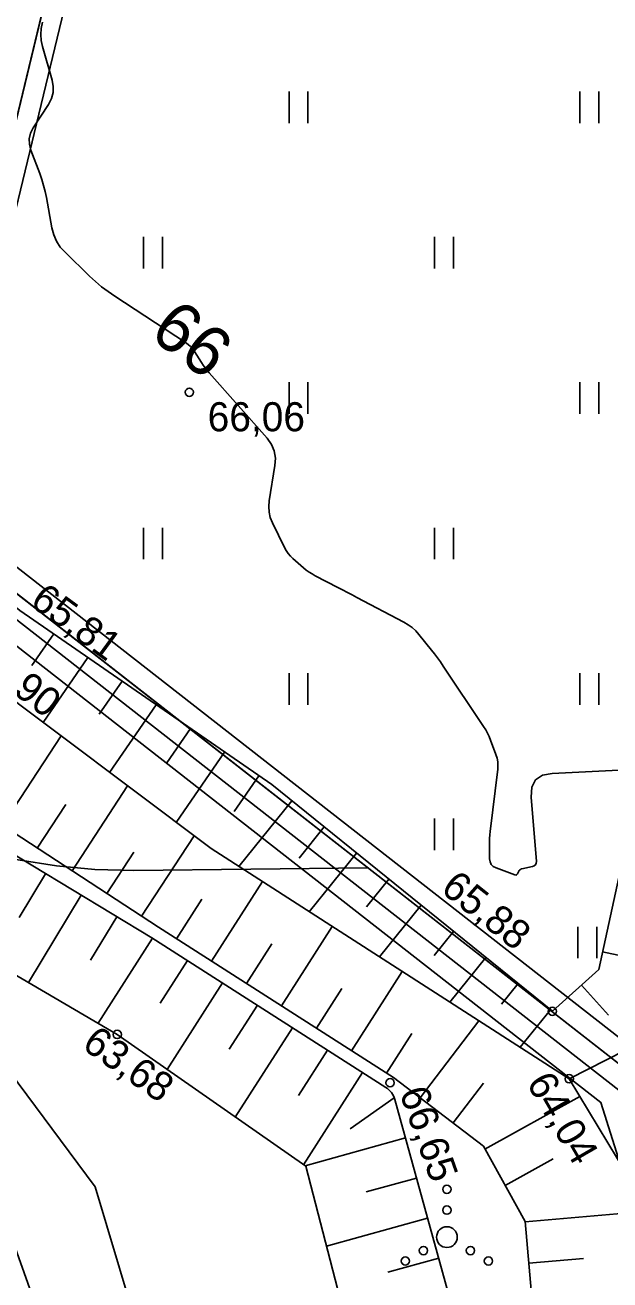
# Model space of a CAD drawing. Extents: x 549189 to 550572, y 6537784 to 6538714.
# Drawn here: x 549563.8 to 549592, y 6538342.6 to 6538403 of the extents above; entities that cross this region are included whole.
import ezdxf

# ---------------------------------------------------------------- set-up
doc = ezdxf.new("R2010")
doc.units = 0
for name, color, linetype in [('HALJASTUS', 7, 'Continuous'), ('HORISONTAAL-EH2000', 7, 'Continuous'), ('illumineerimisjooned', 7, 'Continuous'), ('kataster', 7, 'Continuous'), ('KORGUS-EH2000', 7, 'Continuous'), ('Lamami horisontaal_EH2000', 7, 'Continuous'), ('PIIR_MAARDLA', 7, 'Continuous'), ('PIIR_ME', 7, 'Continuous'), ('PIIR_TM', 7, 'Continuous'), ('Plokid', 7, 'Continuous'), ('RELJEEF', 7, 'Continuous'), ('TEE', 7, 'Continuous')]:
    doc.layers.add(name, color=color, linetype=linetype)

# ---------------------------------------------------------------- blocks, each defined once
blk = doc.blocks.new('HEIN')
at = {"layer": 'HALJASTUS'}
for p, q in [((-0.455, 0.761), (-0.455, -0.761)), ((0.455, 0.761), (0.455, -0.761))]:
    blk.add_line(p, q, dxfattribs=at)

msp = doc.modelspace()

# ---------------------------------------------------------------- linework, layer by layer
at = {"layer": 'HALJASTUS'}
for centre, radius in [((549584.145, 6538346.917), 0.2), ((549584.145, 6538345.917), 0.2), ((549584.145, 6538344.617), 0.5), ((549583.015, 6538343.967), 0.2), ((549585.275, 6538343.967), 0.2), ((549582.145, 6538343.467), 0.2), ((549586.145, 6538343.467), 0.2)]:
    msp.add_circle(centre, radius, dxfattribs=at)
at = {"layer": 'HORISONTAAL-EH2000'}
msp.add_lwpolyline([(549592.422, 6538367.096), (549589.214, 6538366.936), (549588.741, 6538366.843), (549588.414, 6538366.621), (549588.236, 6538366.269), (549588.205, 6538365.788), (549588.449, 6538362.703), (549588.443, 6538362.612), (549588.411, 6538362.54), (549588.352, 6538362.489), (549588.266, 6538362.458), (549587.754, 6538362.35), (549587.714, 6538362.338), (549587.679, 6538362.317), (549587.649, 6538362.29), (549587.626, 6538362.255), (549587.542, 6538362.099), (549587.518, 6538362.067), (549587.49, 6538362.049), (549587.456, 6538362.044), (549587.417, 6538362.052), (549586.513, 6538362.387), (549586.378, 6538362.457), (549586.282, 6538362.553), (549586.223, 6538362.677), (549586.202, 6538362.827), (549586.194, 6538363.482), (549586.195, 6538363.646), (549586.201, 6538363.809), (549586.213, 6538363.972), (549586.229, 6538364.135), (549586.589, 6538367.134), (549586.601, 6538367.315), (549586.59, 6538367.495), (549586.558, 6538367.672), (549586.504, 6538367.846), (549586.246, 6538368.537), (549586.177, 6538368.708), (549586.098, 6538368.873), (549586.01, 6538369.034), (549585.912, 6538369.19), (549583.963, 6538372.103), (549583.828, 6538372.3), (549583.689, 6538372.494), (549583.545, 6538372.685), (549583.398, 6538372.873), (549582.799, 6538373.618), (549582.642, 6538373.795), (549582.469, 6538373.954), (549582.281, 6538374.093), (549582.077, 6538374.214), (549579.813, 6538375.405), (549579.582, 6538375.527), (549579.351, 6538375.647), (549579.12, 6538375.768), (549578.889, 6538375.888), (549577.801, 6538376.451), (549577.653, 6538376.533), (549577.511, 6538376.624), (549577.375, 6538376.723), (549577.245, 6538376.83), (549576.735, 6538377.277), (549576.614, 6538377.393), (549576.506, 6538377.52), (549576.412, 6538377.657), (549576.33, 6538377.804), (549575.745, 6538379), (549575.643, 6538379.253), (549575.584, 6538379.512), (549575.566, 6538379.778), (549575.589, 6538380.05), (549575.866, 6538381.75), (549575.888, 6538382.114), (549575.832, 6538382.455), (549575.698, 6538382.773), (549575.485, 6538383.069), (549572.707, 6538386.213), (549572.606, 6538386.332), (549572.509, 6538386.455), (549572.418, 6538386.581), (549572.331, 6538386.711), (549571.992, 6538387.237), (549571.901, 6538387.363), (549571.799, 6538387.477), (549571.685, 6538387.58), (549571.56, 6538387.672), (549568.152, 6538389.906), (549567.832, 6538390.127), (549567.523, 6538390.362), (549567.226, 6538390.611), (549566.94, 6538390.875), (549565.761, 6538392.015), (549565.533, 6538392.27), (549565.353, 6538392.55), (549565.219, 6538392.856), (549565.132, 6538393.187), (549564.862, 6538394.654), (549564.802, 6538394.949), (549564.728, 6538395.239), (549564.641, 6538395.526), (549564.541, 6538395.81), (549564.116, 6538396.937), (549564.044, 6538397.215), (549564.039, 6538397.485), (549564.101, 6538397.749), (549564.231, 6538398.005), (549564.965, 6538399.136), (549565.109, 6538399.413), (549565.186, 6538399.701), (549565.197, 6538399.998), (549565.141, 6538400.306), (549564.682, 6538401.916), (549564.619, 6538402.208), (549564.597, 6538402.5), (549564.616, 6538402.793), (549564.676, 6538403.086)], dxfattribs=at)
at = {"layer": 'illumineerimisjooned'}
for points in [[(549588.795, 6538499.386), (549560.207, 6538380.901)], [(549375.175, 6538329.203), (549540.644, 6538394.65), (549594.14, 6538352.887), (549621.404, 6538266.38), (549620.922, 6538249.749), (549634.636, 6538156.747), (549664.978, 6538068.048), (549620.798, 6538039.163), (549570.204, 6538005.991), (549545.299, 6538026.384), (549527.19, 6538017.258), (549496.166, 6538098.724), (549465.219, 6538179.831), (549436.427, 6538172.873), (549375.175, 6538329.203)], [(549377.765, 6538328.077), (549540.316, 6538392.37), (549592.42, 6538351.693), (549619.396, 6538266.1), (549618.918, 6538249.631), (549632.684, 6538156.273), (549662.582, 6538068.872), (549619.702, 6538040.837), (549570.336, 6538008.469), (549545.561, 6538028.756), (549528.27, 6538020.042), (549498.034, 6538099.436), (549466.461, 6538182.189), (549437.653, 6538175.227), (549377.765, 6538328.077)]]:
    msp.add_lwpolyline(points, dxfattribs=at)
at = {"layer": 'kataster'}
for points in [[(549587.75, 6538499.35), (549558.79, 6538379.24), (549540.47, 6538393.51), (549376.53, 6538328.67), (549437.11, 6538174.12), (549465.78, 6538181.08), (549527.77, 6538018.66), (549545.44, 6538027.58), (549570.26, 6538007.23), (549681.54, 6538080.09), (549916.05, 6537902.72)], [(549708.27, 6537810.18), (549655.52, 6537784.47), (549693.23, 6537821.02), (549732.47, 6537836.17), (549768.79, 6537837.14), (549916.05, 6537902.72), (549681.54, 6538080.09), (549570.26, 6538007.23), (549545.44, 6538027.58), (549527.77, 6538018.66), (549465.78, 6538181.08), (549437.11, 6538174.12), (549376.53, 6538328.67), (549540.47, 6538393.51), (549558.79, 6538379.24), (549587.75, 6538499.35)]]:
    msp.add_lwpolyline(points, dxfattribs=at)
at = {"layer": 'KORGUS-EH2000'}
for centre in [(549571.747, 6538385.279), (549589.219, 6538355.484), (549568.275, 6538354.373), (549581.41, 6538352.048), (549590.03, 6538352.239)]:
    msp.add_circle(centre, 0.2, dxfattribs=at)
at = {"layer": 'Lamami horisontaal_EH2000'}
msp.add_lwpolyline([(549505.528, 6538379.686), (549506.207, 6538378.592), (549506.349, 6538378.402), (549506.518, 6538378.248), (549506.714, 6538378.13), (549506.937, 6538378.048), (549561.688, 6538363.21), (549563.509, 6538362.783), (549565.347, 6538362.483), (549567.201, 6538362.312), (549569.071, 6538362.268), (549580.342, 6538362.39)], dxfattribs=at)
at = {"layer": 'PIIR_MAARDLA'}
msp.add_lwpolyline([(549283.48, 6538291.86), (549329.87, 6538545.16), (549322.08, 6538593.77), (549413.59, 6538612.92), (549468.93, 6538709.26), (549508.54, 6538699.55), (549555.29, 6538507.44), (549540.47, 6538393.51), (549593.27, 6538352.3), (549620.41, 6538266.24), (549619.91, 6538249.69), (549633.65, 6538156.51), (549663.77, 6538068.46), (549895.19, 6537893.43), (549708.27, 6537810.18), (549654.9, 6537785.03), (549494.07, 6537930.62), (549445.72, 6537994.75), (549451.89, 6538026.08), (549444.25, 6538063.34), (549421.64, 6538098.75), (549386.73, 6538120.24), (549347.59, 6538127.47), (549296.3, 6538196.05)], close=True, dxfattribs=at)
at = {"layer": 'PIIR_ME'}
msp.add_lwpolyline([(549376.47, 6538328.64), (549540.48, 6538393.51), (549593.28, 6538352.29), (549620.4, 6538266.24), (549619.92, 6538249.69), (549633.66, 6538156.51), (549663.78, 6538068.46), (549620.25, 6538040), (549570.27, 6538007.23), (549545.43, 6538027.57), (549527.73, 6538018.65), (549497.1, 6538099.08), (549465.84, 6538181.01), (549437.04, 6538174.05), (549376.47, 6538328.64)], dxfattribs=at)
at = {"layer": 'PIIR_TM'}
msp.add_lwpolyline([(549587.76, 6538499.36), (549558.78, 6538379.25), (549540.47, 6538393.51), (549376.53, 6538328.67), (549437.11, 6538174.12), (549465.78, 6538181.07), (549527.78, 6538018.67), (549545.44, 6538027.58), (549570.26, 6538007.23), (549663.77, 6538068.46), (549681.54, 6538080.1), (549916.06, 6537902.72)], dxfattribs=at)
msp.add_lwpolyline([(549376.47, 6538328.64), (549540.48, 6538393.51), (549593.28, 6538352.29), (549620.4, 6538266.24), (549619.92, 6538249.69), (549633.66, 6538156.51), (549663.78, 6538068.46), (549620.25, 6538040), (549570.27, 6538007.23), (549545.43, 6538027.57), (549527.73, 6538018.65), (549497.1, 6538099.08), (549465.84, 6538181.01), (549437.04, 6538174.05)], close=True, dxfattribs=at)
at = {"layer": 'Plokid'}
msp.add_lwpolyline([(549540.151, 6538391.229), (549591.559, 6538351.096), (549618.391, 6538265.961), (549617.916, 6538249.572), (549631.708, 6538156.036), (549661.385, 6538069.283), (549619.154, 6538041.673), (549570.401, 6538009.708), (549545.691, 6538029.941), (549528.81, 6538021.434), (549498.969, 6538099.792), (549467.081, 6538183.368), (549438.266, 6538176.404), (549379.059, 6538327.513)], close=True, dxfattribs=at)
at = {"layer": 'RELJEEF'}
for p, q in [((549565.218, 6538373.648), (549564.163, 6538372.121)), ((549566.864, 6538372.511), (549564.708, 6538369.391)), ((549568.509, 6538371.374), (549567.408, 6538369.781)), ((549570.155, 6538370.237), (549567.907, 6538366.985)), ((549571.8, 6538369.1), (549570.654, 6538367.441)), ((549562.75, 6538364.432), (549565.567, 6538368.745)), ((549573.445, 6538367.963), (549571.107, 6538364.579)), ((549575.091, 6538366.826), (549573.899, 6538365.101)), ((549566.099, 6538362.245), (549568.771, 6538366.336)), ((549564.424, 6538363.338), (549565.796, 6538365.439)), ((549576.68, 6538365.615), (549574.127, 6538362.455)), ((549578.236, 6538364.358), (549577.028, 6538362.863)), ((549569.448, 6538360.057), (549571.975, 6538363.927)), ((549567.773, 6538361.151), (549569.073, 6538363.141)), ((549579.792, 6538363.101), (549577.513, 6538360.28)), ((549564.828, 6538362.106), (549563.552, 6538359.992)), ((549581.347, 6538361.844), (549580.276, 6538360.518)), ((549572.813, 6538357.896), (549575.261, 6538361.727)), ((549566.54, 6538361.072), (549564.002, 6538356.869)), ((549571.128, 6538358.973), (549572.353, 6538360.89)), ((549568.253, 6538360.039), (549566.991, 6538357.949)), ((549582.903, 6538360.587), (549580.898, 6538358.105)), ((549576.184, 6538355.742), (549578.626, 6538359.565)), ((549569.964, 6538359.004), (549567.351, 6538354.913)), ((549584.459, 6538359.33), (549583.525, 6538358.174)), ((549574.499, 6538356.819), (549575.721, 6538358.732)), ((549591.64, 6538358.35), (549594.498, 6538357.73)), ((549571.65, 6538357.927), (549570.344, 6538355.883)), ((549586.014, 6538358.073), (549584.283, 6538355.931)), ((549579.555, 6538353.589), (549581.991, 6538357.403)), ((549573.335, 6538356.851), (549570.678, 6538352.692)), ((549577.87, 6538354.666), (549579.089, 6538356.575)), ((549587.57, 6538356.816), (549586.773, 6538355.83)), ((549590.615, 6538356.744), (549591.917, 6538355.301)), ((549575.02, 6538355.774), (549573.669, 6538353.659)), ((549589.126, 6538355.559), (549587.669, 6538353.756)), ((549576.706, 6538354.697), (549573.959, 6538350.397)), ((549582.849, 6538351.325), (549585.681, 6538355.033)), ((549581.24, 6538352.512), (549582.457, 6538354.417)), ((549578.391, 6538353.62), (549576.995, 6538351.435)), ((549580.077, 6538352.544), (549577.239, 6538348.102)), ((549584.438, 6538350.111), (549585.904, 6538352.03)), ((549581.61, 6538351.316), (549579.49, 6538349.823)), ((549585.977, 6538348.853), (549590.547, 6538351.38)), ((549582.146, 6538349.389), (549577.313, 6538348.051)), ((549586.944, 6538347.103), (549589.262, 6538348.384)), ((549582.68, 6538347.461), (549580.262, 6538346.792)), ((549583.214, 6538345.534), (549578.348, 6538344.187)), ((549587.908, 6538345.352), (549593.072, 6538345.804)), ((549583.748, 6538343.607), (549581.3, 6538342.929)), ((549588.082, 6538343.359), (549590.719, 6538343.59))]:
    msp.add_line(p, q, dxfattribs=at)
for points in [[(549604.155, 6538394.546), (549602.18, 6538390.178), (549593.905, 6538368.799), (549591.457, 6538357.504), (549589.219, 6538355.484), (549575.712, 6538366.397), (549563.592, 6538374.772), (549550.857, 6538384.958), (549546.409, 6538387.113), (549541.436, 6538391.331), (549537.408, 6538391.431), (549531.423, 6538388.863), (549525.827, 6538386.827), (549521.394, 6538384.919), (549514.898, 6538382.896), (549510.074, 6538382.113), (549507.145, 6538380.732)], [(549507.145, 6538380.732), (549510.062, 6538379.943), (549514.484, 6538379.784), (549521.072, 6538379.551), (549524.43, 6538381.687), (549525.491, 6538384.104), (549527.525, 6538385.379), (549531.592, 6538387.512), (549537.251, 6538388.757), (549540.76, 6538388.299), (549545.149, 6538385.73), (549547.613, 6538382.76), (549561.634, 6538371.702), (549572.791, 6538363.313), (549590.03, 6538352.239), (549593.616, 6538354.059), (549597.466, 6538370.075), (549607.232, 6538390.058), (549607.861, 6538391.653)], [(549588.478, 6538323.019), (549587.896, 6538327.679), (549588.437, 6538339.313), (549587.907, 6538345.362), (549585.898, 6538348.996), (549581.572, 6538352.301), (549570.256, 6538359.53), (549561.217, 6538365.433), (549554.303, 6538372.847), (549545.155, 6538379.705), (549539.417, 6538383.444), (549532.883, 6538384.54), (549530.041, 6538383.364), (549529.559, 6538381.801), (549542.495, 6538375.098), (549552.901, 6538369.377), (549560.374, 6538364.796), (549569.932, 6538359.024), (549581.207, 6538351.822)], [(549608.829, 6538296.823), (549605.915, 6538309.122), (549601.605, 6538313.959), (549596.416, 6538321.259), (549592.968, 6538324.892), (549592.846, 6538327.205), (549592.894, 6538330.062), (549593.739, 6538332.678), (549594.601, 6538339.931), (549593.431, 6538343.285), (549592.814, 6538347.612), (549590.03, 6538352.239), (549572.791, 6538363.313), (549561.634, 6538371.702)], [(549556.587, 6538361.2), (549568.275, 6538354.373), (549577.347, 6538348.027), (549579.121, 6538341.221), (549581.468, 6538332.59), (549582.38, 6538324.812), (549583.648, 6538320.667), (549585.971, 6538317.194), (549589.826, 6538311.668), (549595.367, 6538305.611), (549597.99, 6538301.061), (549599.939, 6538294.17), (549600.681, 6538286.097), (549601.165, 6538281.161), (549602.886, 6538273.416), (549602.951, 6538271.56)], [(549581.632, 6538351.246), (549584.788, 6538339.849), (549587.3, 6538327.605), (549587.911, 6538322.711)]]:
    msp.add_lwpolyline(points, dxfattribs=at)
msp.add_arc((549580.668, 6538350.979), 1, 15.47783, 57.42834, dxfattribs=at)
at = {"layer": 'TEE'}
for points in [[(549560.789, 6538273.305), (549565.433, 6538286.12), (549568.138, 6538297.332), (549569.734, 6538309.015), (549570.437, 6538318.445), (549571.03, 6538328.393), (549570.674, 6538335.452), (549567.206, 6538347.036), (549562.673, 6538353.146), (549556.417, 6538358.822), (549532.078, 6538372.08), (549522.914, 6538375.611), (549512.587, 6538378.671), (549507.145, 6538380.732)], [(549561.981, 6538287.159), (549564.596, 6538297.999), (549566.152, 6538309.393), (549566.829, 6538318.471), (549567.45, 6538327.731), (549566.568, 6538335.079), (549562.047, 6538347.779)]]:
    msp.add_lwpolyline(points, dxfattribs=at)

# ---------------------------------------------------------------- block references
at = {"layer": 'HALJASTUS'}
for p in [(549577, 6538399), (549591, 6538399), (549570, 6538392), (549584, 6538392), (549577, 6538385), (549591, 6538385), (549570, 6538378), (549584, 6538378), (549577, 6538371), (549591, 6538371), (549584, 6538364), (549590.906, 6538358.797)]:
    msp.add_blockref('HEIN', p, dxfattribs=at)

# ---------------------------------------------------------------- texts
at = {"layer": 'HORISONTAAL-EH2000'}
msp.add_text('66', height=2.4, rotation=322.38018, dxfattribs=at).set_placement((549569.748, 6538387.993))
at = {"layer": 'KORGUS-EH2000'}
msp.add_text('66,06', height=1.4, dxfattribs=at).set_placement((549572.627, 6538383.401))
for s, rotation, p in [('65,81', 323.74567, (549564.014, 6538375.057)), ('63,90', 322.32453, (549561.15, 6538372.411)), ('65,88', 321.55956, (549583.787, 6538361.269)), ('63,68', 324.912, (549566.515, 6538353.73)), ('64,04', 300.05462, (549587.949, 6538352.04)), ('66,65', 289.44703, (549581.845, 6538351.581))]:
    msp.add_text(s, height=1.4, rotation=rotation, dxfattribs=at).set_placement(p)

doc.saveas('drawing.dxf')
